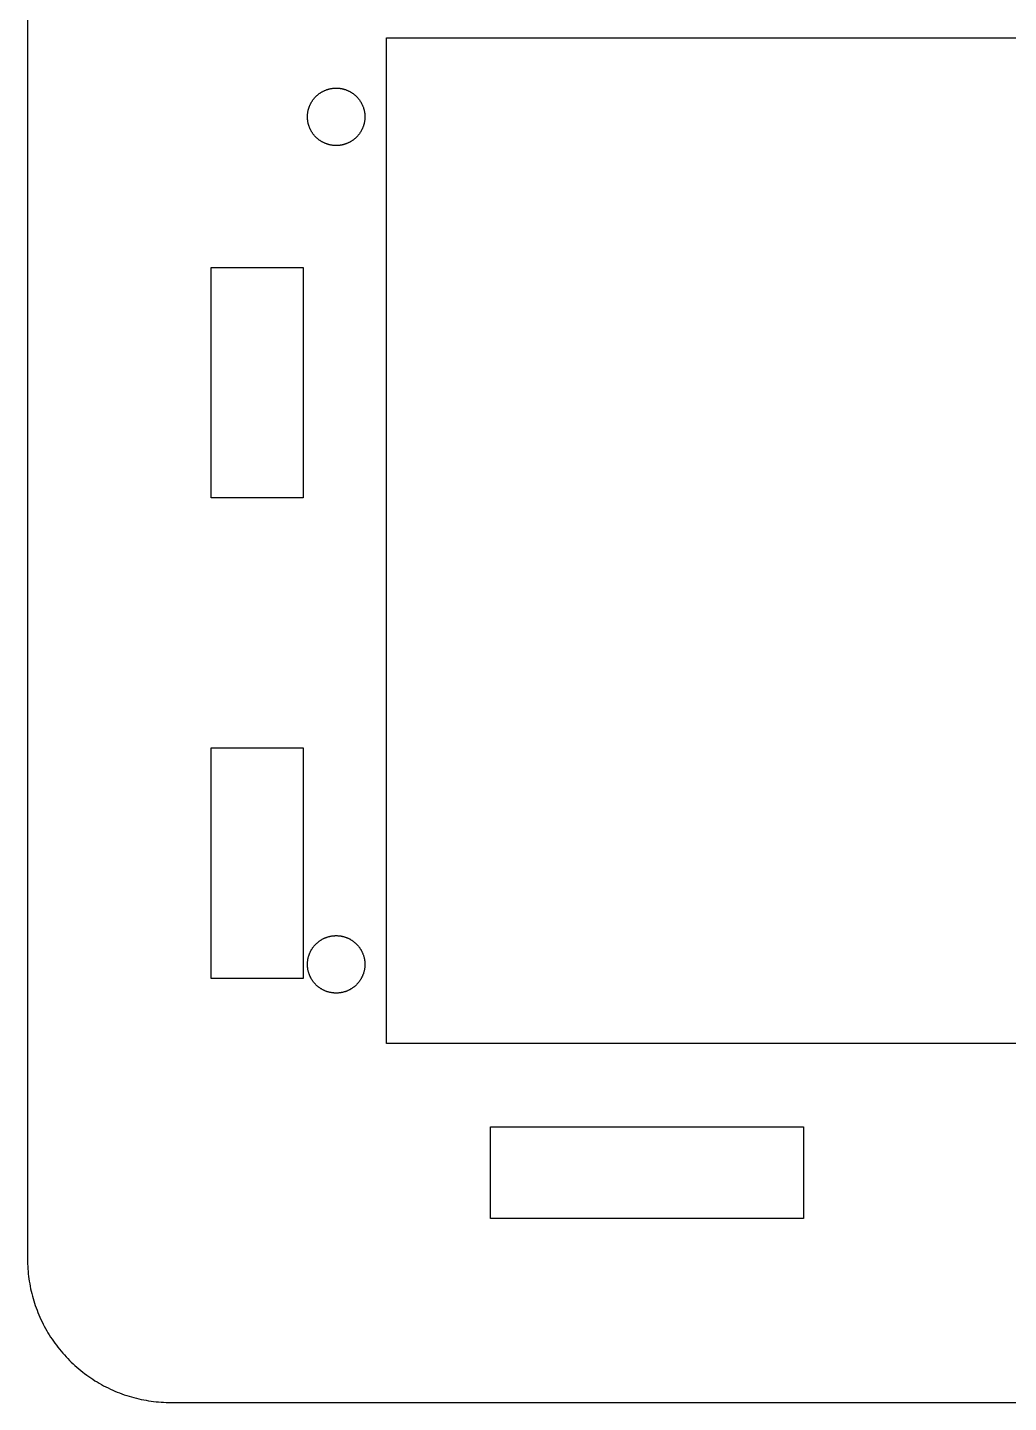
# Model space of a CAD drawing. Header units: metres. Extents: x -10 to 110, y -10 to 95.
# Drawn here: x -10 to 24.16, y -10 to 37.86 of the extents above; entities that cross this region are included whole.
import ezdxf

# ---------------------------------------------------------------- set-up
doc = ezdxf.new("R2010")
doc.units = ezdxf.units.M

msp = doc.modelspace()

# ---------------------------------------------------------------- linework, layer by layer
for p, q in [((-10, 90), (-10, -5)), ((2.5, 2.5), (2.5, 37.5)), ((2.5, 37.5), (51.5, 37.5)), ((-0.0047, 35.4061), (0.006851, 35.4191)), ((0.006851, 35.4191), (0.018646, 35.432)), ((0.018646, 35.432), (0.030655, 35.4447)), ((0.030655, 35.4447), (0.042893, 35.4571)), ((0.042893, 35.4571), (0.055328, 35.4693)), ((0.055328, 35.4693), (0.067993, 35.4814)), ((0.067993, 35.4814), (0.080856, 35.4931)), ((0.080856, 35.4931), (0.093933, 35.5047)), ((0.093933, 35.5047), (0.107208, 35.516)), ((0.107208, 35.516), (0.120667, 35.5271)), ((0.120667, 35.5271), (0.134338, 35.538)), ((0.134338, 35.538), (0.148178, 35.5486)), ((0.148178, 35.5486), (0.162201, 35.559)), ((0.162201, 35.559), (0.176422, 35.5692)), ((0.176422, 35.5692), (0.190796, 35.579)), ((0.190796, 35.579), (0.205353, 35.5887)), ((0.205353, 35.5887), (0.220078, 35.598)), ((0.220078, 35.598), (0.234955, 35.6072)), ((0.234955, 35.6072), (0.25, 35.616)), ((0.25, 35.616), (0.265182, 35.6246)), ((0.265182, 35.6246), (0.280518, 35.6329)), ((0.280518, 35.6329), (0.296005, 35.641)), ((0.296005, 35.641), (0.311615, 35.6488)), ((0.311615, 35.6488), (0.327377, 35.6563)), ((0.327377, 35.6563), (0.343262, 35.6635)), ((0.343262, 35.6635), (0.359268, 35.6705)), ((0.359268, 35.6705), (0.375381, 35.6772)), ((0.375381, 35.6772), (0.391632, 35.6836)), ((0.391632, 35.6836), (0.407974, 35.6897)), ((0.407974, 35.6897), (0.424423, 35.6955)), ((0.424423, 35.6955), (0.440979, 35.701)), ((0.440979, 35.701), (0.457626, 35.7063)), ((0.457626, 35.7063), (0.47435, 35.7113)), ((0.47435, 35.7113), (0.49118, 35.7159)), ((0.49118, 35.7159), (0.508072, 35.7203)), ((0.508072, 35.7203), (0.52504, 35.7244)), ((0.52504, 35.7244), (0.542084, 35.7281)), ((0.542084, 35.7281), (0.559189, 35.7316)), ((0.559189, 35.7316), (0.57634, 35.7348)), ((0.57634, 35.7348), (0.593552, 35.7377)), ((0.593552, 35.7377), (0.610825, 35.7403)), ((0.610825, 35.7403), (0.628128, 35.7425)), ((0.628128, 35.7425), (0.645462, 35.7445)), ((0.645462, 35.7445), (0.662842, 35.7462)), ((0.662842, 35.7462), (0.680237, 35.7476)), ((0.680237, 35.7476), (0.697662, 35.7486)), ((0.697662, 35.7486), (0.715088, 35.7494)), ((0.715088, 35.7494), (0.732544, 35.7498)), ((0.732544, 35.7498), (0.75, 35.75)), ((0.75, 35.75), (0.767441, 35.7498)), ((0.767441, 35.7498), (0.784897, 35.7494)), ((0.784897, 35.7494), (0.802322, 35.7486)), ((0.802322, 35.7486), (0.819748, 35.7476)), ((0.819748, 35.7476), (0.837143, 35.7462)), ((0.837143, 35.7462), (0.854523, 35.7445)), ((0.854523, 35.7445), (0.871857, 35.7425)), ((0.871857, 35.7425), (0.88916, 35.7403)), ((0.88916, 35.7403), (0.906433, 35.7377)), ((0.906433, 35.7377), (0.923645, 35.7348)), ((0.923645, 35.7348), (0.940796, 35.7316)), ((0.940796, 35.7316), (0.957901, 35.7281)), ((0.957901, 35.7281), (0.974945, 35.7244)), ((0.974945, 35.7244), (0.991913, 35.7203)), ((0.991913, 35.7203), (1.00882, 35.7159)), ((1.00882, 35.7159), (1.02563, 35.7113)), ((1.02563, 35.7113), (1.04236, 35.7063)), ((1.04236, 35.7063), (1.05901, 35.701)), ((1.05901, 35.701), (1.07556, 35.6955)), ((1.07556, 35.6955), (1.09201, 35.6897)), ((1.09201, 35.6897), (1.10837, 35.6836)), ((1.10837, 35.6836), (1.1246, 35.6772)), ((1.1246, 35.6772), (1.14073, 35.6705)), ((1.14073, 35.6705), (1.15672, 35.6635)), ((1.15672, 35.6635), (1.17261, 35.6563)), ((1.17261, 35.6563), (1.18837, 35.6488)), ((1.18837, 35.6488), (1.20398, 35.641)), ((1.20398, 35.641), (1.21947, 35.6329)), ((1.21947, 35.6329), (1.2348, 35.6246)), ((1.2348, 35.6246), (1.25, 35.616)), ((1.25, 35.616), (1.26503, 35.6072)), ((1.26503, 35.6072), (1.27991, 35.598)), ((1.27991, 35.598), (1.29463, 35.5887)), ((1.29463, 35.5887), (1.30919, 35.579)), ((1.30919, 35.579), (1.32356, 35.5692)), ((1.32356, 35.5692), (1.33778, 35.559)), ((1.33778, 35.559), (1.35181, 35.5486)), ((1.35181, 35.5486), (1.36566, 35.538)), ((1.36566, 35.538), (1.37932, 35.5271)), ((1.37932, 35.5271), (1.39278, 35.516)), ((1.39278, 35.516), (1.40605, 35.5047)), ((1.40605, 35.5047), (1.41913, 35.4931)), ((1.41913, 35.4931), (1.43199, 35.4814)), ((1.43199, 35.4814), (1.44466, 35.4693)), ((1.44466, 35.4693), (1.45711, 35.4571)), ((1.45711, 35.4571), (1.46933, 35.4447)), ((1.46933, 35.4447), (1.48135, 35.432)), ((1.48135, 35.432), (1.49313, 35.4191)), ((1.49313, 35.4191), (1.5047, 35.4061)), ((-0.234802, 34.9236), (-0.231613, 34.9408)), ((-0.231613, 34.9408), (-0.228134, 34.9579)), ((-0.228134, 34.9579), (-0.224365, 34.9749)), ((-0.224365, 34.9749), (-0.220291, 34.9919)), ((-0.220291, 34.9919), (-0.215912, 35.0088)), ((-0.215912, 35.0088), (-0.211258, 35.0256)), ((-0.211258, 35.0256), (-0.206299, 35.0424)), ((-0.206299, 35.0424), (-0.20105, 35.059)), ((-0.20105, 35.059), (-0.195511, 35.0756)), ((-0.195511, 35.0756), (-0.189682, 35.092)), ((-0.189682, 35.092), (-0.183578, 35.1084)), ((-0.183578, 35.1084), (-0.17717, 35.1246)), ((-0.17717, 35.1246), (-0.170502, 35.1407)), ((-0.170502, 35.1407), (-0.163544, 35.1567)), ((-0.163544, 35.1567), (-0.156296, 35.1726)), ((-0.156296, 35.1726), (-0.148788, 35.1884)), ((-0.148788, 35.1884), (-0.141006, 35.204)), ((-0.141006, 35.204), (-0.132935, 35.2195)), ((-0.132935, 35.2195), (-0.124619, 35.2348)), ((-0.124619, 35.2348), (-0.116013, 35.25)), ((-0.116013, 35.25), (-0.107162, 35.265)), ((-0.107162, 35.265), (-0.098038, 35.2799)), ((-0.098038, 35.2799), (-0.088669, 35.2946)), ((-0.088669, 35.2946), (-0.079025, 35.3092)), ((-0.079025, 35.3092), (-0.069138, 35.3236)), ((-0.069138, 35.3236), (-0.059006, 35.3378)), ((-0.059006, 35.3378), (-0.04863, 35.3518)), ((-0.04863, 35.3518), (-0.03801, 35.3657)), ((-0.03801, 35.3657), (-0.027145, 35.3793)), ((-0.027145, 35.3793), (-0.016037, 35.3928)), ((-0.016037, 35.3928), (-0.0047, 35.4061)), ((1.5047, 35.4061), (1.51604, 35.3928)), ((1.51604, 35.3928), (1.52715, 35.3793)), ((1.52715, 35.3793), (1.53801, 35.3657)), ((1.53801, 35.3657), (1.54863, 35.3518)), ((1.54863, 35.3518), (1.55901, 35.3378)), ((1.55901, 35.3378), (1.56915, 35.3236)), ((1.56915, 35.3236), (1.57903, 35.3092)), ((1.57903, 35.3092), (1.58867, 35.2946)), ((1.58867, 35.2946), (1.59804, 35.2799)), ((1.59804, 35.2799), (1.60716, 35.265)), ((1.60716, 35.265), (1.61601, 35.25)), ((1.61601, 35.25), (1.62462, 35.2348)), ((1.62462, 35.2348), (1.63293, 35.2195)), ((1.63293, 35.2195), (1.64101, 35.204)), ((1.64101, 35.204), (1.64879, 35.1884)), ((1.64879, 35.1884), (1.6563, 35.1726)), ((1.6563, 35.1726), (1.66354, 35.1567)), ((1.66354, 35.1567), (1.6705, 35.1407)), ((1.6705, 35.1407), (1.67717, 35.1246)), ((1.67717, 35.1246), (1.68358, 35.1084)), ((1.68358, 35.1084), (1.68968, 35.092)), ((1.68968, 35.092), (1.69551, 35.0756)), ((1.69551, 35.0756), (1.70105, 35.059)), ((1.70105, 35.059), (1.7063, 35.0424)), ((1.7063, 35.0424), (1.71126, 35.0256)), ((1.71126, 35.0256), (1.71591, 35.0088)), ((1.71591, 35.0088), (1.72029, 34.9919)), ((1.72029, 34.9919), (1.72437, 34.9749)), ((1.72437, 34.9749), (1.72813, 34.9579)), ((1.72813, 34.9579), (1.73161, 34.9408)), ((1.73161, 34.9408), (1.7348, 34.9236)), ((-0.25, 34.75), (-0.249847, 34.7674)), ((-0.249847, 34.7325), (-0.25, 34.75)), ((-0.249847, 34.7674), (-0.24939, 34.7849)), ((-0.24939, 34.7151), (-0.249847, 34.7325)), ((-0.24939, 34.7849), (-0.248627, 34.8023)), ((-0.248627, 34.6977), (-0.24939, 34.7151)), ((-0.248627, 34.8023), (-0.247559, 34.8197)), ((-0.247559, 34.6802), (-0.248627, 34.6977)), ((-0.247559, 34.8197), (-0.246185, 34.8371)), ((-0.246185, 34.6628), (-0.247559, 34.6802)), ((-0.246185, 34.8371), (-0.244507, 34.8545)), ((-0.244507, 34.6455), (-0.246185, 34.6628)), ((-0.244507, 34.8545), (-0.242538, 34.8719)), ((-0.242538, 34.6281), (-0.244507, 34.6455)), ((-0.242538, 34.8719), (-0.240265, 34.8892)), ((-0.240265, 34.6108), (-0.242538, 34.6281)), ((-0.240265, 34.8892), (-0.237686, 34.9064)), ((-0.237686, 34.5936), (-0.240265, 34.6108)), ((-0.237686, 34.9064), (-0.234802, 34.9236)), ((-0.234802, 34.5763), (-0.237686, 34.5936)), ((-0.231613, 34.5592), (-0.234802, 34.5763)), ((-0.228134, 34.5421), (-0.231613, 34.5592)), ((-0.224365, 34.525), (-0.228134, 34.5421)), ((-0.220291, 34.5081), (-0.224365, 34.525)), ((-0.215912, 34.4912), (-0.220291, 34.5081)), ((-0.211258, 34.4743), (-0.215912, 34.4912)), ((-0.206299, 34.4576), (-0.211258, 34.4743)), ((1.71126, 34.4743), (1.7063, 34.4576)), ((1.71591, 34.4912), (1.71126, 34.4743)), ((1.72029, 34.5081), (1.71591, 34.4912)), ((1.72437, 34.525), (1.72029, 34.5081)), ((1.72813, 34.5421), (1.72437, 34.525)), ((1.73161, 34.5592), (1.72813, 34.5421)), ((1.7348, 34.5763), (1.73161, 34.5592)), ((1.7348, 34.9236), (1.73769, 34.9064)), ((1.73769, 34.5936), (1.7348, 34.5763)), ((1.73769, 34.9064), (1.74026, 34.8892)), ((1.74026, 34.6108), (1.73769, 34.5936)), ((1.74026, 34.8892), (1.74254, 34.8719)), ((1.74254, 34.6281), (1.74026, 34.6108)), ((1.74254, 34.8719), (1.74452, 34.8545)), ((1.74452, 34.6455), (1.74254, 34.6281)), ((1.74452, 34.8545), (1.74619, 34.8371)), ((1.74619, 34.6628), (1.74452, 34.6455)), ((1.74619, 34.8371), (1.74756, 34.8197)), ((1.74756, 34.6802), (1.74619, 34.6628)), ((1.74756, 34.8197), (1.74863, 34.8023)), ((1.74863, 34.6977), (1.74756, 34.6802)), ((1.74863, 34.8023), (1.74939, 34.7849)), ((1.74939, 34.7151), (1.74863, 34.6977)), ((1.74939, 34.7849), (1.74985, 34.7674)), ((1.74985, 34.7325), (1.74939, 34.7151)), ((1.74985, 34.7674), (1.75, 34.75)), ((1.75, 34.75), (1.74985, 34.7325)), ((-0.20105, 34.441), (-0.206299, 34.4576)), ((-0.195511, 34.4244), (-0.20105, 34.441)), ((-0.189682, 34.408), (-0.195511, 34.4244)), ((-0.183578, 34.3916), (-0.189682, 34.408)), ((-0.17717, 34.3754), (-0.183578, 34.3916)), ((-0.170502, 34.3593), (-0.17717, 34.3754)), ((-0.163544, 34.3433), (-0.170502, 34.3593)), ((-0.156296, 34.3274), (-0.163544, 34.3433)), ((-0.148788, 34.3116), (-0.156296, 34.3274)), ((-0.141006, 34.296), (-0.148788, 34.3116)), ((-0.132935, 34.2805), (-0.141006, 34.296)), ((-0.124619, 34.2652), (-0.132935, 34.2805)), ((-0.116013, 34.25), (-0.124619, 34.2652)), ((-0.107162, 34.235), (-0.116013, 34.25)), ((-0.098038, 34.2201), (-0.107162, 34.235)), ((-0.088669, 34.2054), (-0.098038, 34.2201)), ((-0.079025, 34.1908), (-0.088669, 34.2054)), ((-0.069138, 34.1764), (-0.079025, 34.1908)), ((-0.059006, 34.1622), (-0.069138, 34.1764)), ((-0.04863, 34.1482), (-0.059006, 34.1622)), ((-0.03801, 34.1343), (-0.04863, 34.1482)), ((-0.027145, 34.1207), (-0.03801, 34.1343)), ((-0.016037, 34.1072), (-0.027145, 34.1207)), ((-0.0047, 34.0939), (-0.016037, 34.1072)), ((0.006851, 34.0809), (-0.0047, 34.0939)), ((0.018646, 34.068), (0.006851, 34.0809)), ((0.030655, 34.0553), (0.018646, 34.068)), ((0.042893, 34.0429), (0.030655, 34.0553)), ((0.055328, 34.0307), (0.042893, 34.0429)), ((0.067993, 34.0186), (0.055328, 34.0307)), ((0.080856, 34.0069), (0.067993, 34.0186)), ((0.093933, 33.9953), (0.080856, 34.0069)), ((0.107208, 33.9839), (0.093933, 33.9953)), ((0.120667, 33.9729), (0.107208, 33.9839)), ((1.39278, 33.9839), (1.37932, 33.9729)), ((1.40605, 33.9953), (1.39278, 33.9839)), ((1.41913, 34.0069), (1.40605, 33.9953)), ((1.43199, 34.0186), (1.41913, 34.0069)), ((1.44466, 34.0307), (1.43199, 34.0186)), ((1.45711, 34.0429), (1.44466, 34.0307)), ((1.46933, 34.0553), (1.45711, 34.0429)), ((1.48135, 34.068), (1.46933, 34.0553)), ((1.49313, 34.0809), (1.48135, 34.068)), ((1.5047, 34.0939), (1.49313, 34.0809)), ((1.51604, 34.1072), (1.5047, 34.0939)), ((1.52715, 34.1207), (1.51604, 34.1072)), ((1.53801, 34.1343), (1.52715, 34.1207)), ((1.54863, 34.1482), (1.53801, 34.1343)), ((1.55901, 34.1622), (1.54863, 34.1482)), ((1.56915, 34.1764), (1.55901, 34.1622)), ((1.57903, 34.1908), (1.56915, 34.1764)), ((1.58867, 34.2054), (1.57903, 34.1908)), ((1.59804, 34.2201), (1.58867, 34.2054)), ((1.60716, 34.235), (1.59804, 34.2201)), ((1.61601, 34.25), (1.60716, 34.235)), ((1.62462, 34.2652), (1.61601, 34.25)), ((1.63293, 34.2805), (1.62462, 34.2652)), ((1.64101, 34.296), (1.63293, 34.2805)), ((1.64879, 34.3116), (1.64101, 34.296)), ((1.6563, 34.3274), (1.64879, 34.3116)), ((1.66354, 34.3433), (1.6563, 34.3274)), ((1.6705, 34.3593), (1.66354, 34.3433)), ((1.67717, 34.3754), (1.6705, 34.3593)), ((1.68358, 34.3916), (1.67717, 34.3754)), ((1.68968, 34.408), (1.68358, 34.3916)), ((1.69551, 34.4244), (1.68968, 34.408)), ((1.70105, 34.441), (1.69551, 34.4244)), ((1.7063, 34.4576), (1.70105, 34.441)), ((0.134338, 33.962), (0.120667, 33.9729)), ((0.148178, 33.9514), (0.134338, 33.962)), ((0.162201, 33.941), (0.148178, 33.9514)), ((0.176422, 33.9308), (0.162201, 33.941)), ((0.190796, 33.921), (0.176422, 33.9308)), ((0.205353, 33.9113), (0.190796, 33.921)), ((0.220078, 33.9019), (0.205353, 33.9113)), ((0.234955, 33.8928), (0.220078, 33.9019)), ((0.25, 33.884), (0.234955, 33.8928)), ((0.265182, 33.8754), (0.25, 33.884)), ((0.280518, 33.8671), (0.265182, 33.8754)), ((0.296005, 33.859), (0.280518, 33.8671)), ((0.311615, 33.8512), (0.296005, 33.859)), ((0.327377, 33.8437), (0.311615, 33.8512)), ((0.343262, 33.8365), (0.327377, 33.8437)), ((0.359268, 33.8295), (0.343262, 33.8365)), ((0.375381, 33.8228), (0.359268, 33.8295)), ((0.391632, 33.8164), (0.375381, 33.8228)), ((0.407974, 33.8103), (0.391632, 33.8164)), ((0.424423, 33.8045), (0.407974, 33.8103)), ((0.440979, 33.7989), (0.424423, 33.8045)), ((0.457626, 33.7937), (0.440979, 33.7989)), ((0.47435, 33.7887), (0.457626, 33.7937)), ((0.49118, 33.7841), (0.47435, 33.7887)), ((0.508072, 33.7797), (0.49118, 33.7841)), ((0.52504, 33.7756), (0.508072, 33.7797)), ((0.542084, 33.7719), (0.52504, 33.7756)), ((0.559189, 33.7684), (0.542084, 33.7719)), ((0.57634, 33.7652), (0.559189, 33.7684)), ((0.593552, 33.7623), (0.57634, 33.7652)), ((0.610825, 33.7597), (0.593552, 33.7623)), ((0.628128, 33.7574), (0.610825, 33.7597)), ((0.645462, 33.7555), (0.628128, 33.7574)), ((0.662842, 33.7538), (0.645462, 33.7555)), ((0.680237, 33.7524), (0.662842, 33.7538)), ((0.697662, 33.7514), (0.680237, 33.7524)), ((0.715088, 33.7506), (0.697662, 33.7514)), ((0.732544, 33.7502), (0.715088, 33.7506)), ((0.75, 33.75), (0.732544, 33.7502)), ((0.767441, 33.7502), (0.75, 33.75)), ((0.784897, 33.7506), (0.767441, 33.7502)), ((0.802322, 33.7514), (0.784897, 33.7506)), ((0.819748, 33.7524), (0.802322, 33.7514)), ((0.837143, 33.7538), (0.819748, 33.7524)), ((0.854523, 33.7555), (0.837143, 33.7538)), ((0.871857, 33.7574), (0.854523, 33.7555)), ((0.88916, 33.7597), (0.871857, 33.7574)), ((0.906433, 33.7623), (0.88916, 33.7597)), ((0.923645, 33.7652), (0.906433, 33.7623)), ((0.940796, 33.7684), (0.923645, 33.7652)), ((0.957901, 33.7719), (0.940796, 33.7684)), ((0.974945, 33.7756), (0.957901, 33.7719)), ((0.991913, 33.7797), (0.974945, 33.7756)), ((1.00882, 33.7841), (0.991913, 33.7797)), ((1.02563, 33.7887), (1.00882, 33.7841)), ((1.04236, 33.7937), (1.02563, 33.7887)), ((1.05901, 33.7989), (1.04236, 33.7937)), ((1.07556, 33.8045), (1.05901, 33.7989)), ((1.09201, 33.8103), (1.07556, 33.8045)), ((1.10837, 33.8164), (1.09201, 33.8103)), ((1.1246, 33.8228), (1.10837, 33.8164)), ((1.14073, 33.8295), (1.1246, 33.8228)), ((1.15672, 33.8365), (1.14073, 33.8295)), ((1.17261, 33.8437), (1.15672, 33.8365)), ((1.18837, 33.8512), (1.17261, 33.8437)), ((1.20398, 33.859), (1.18837, 33.8512)), ((1.21947, 33.8671), (1.20398, 33.859)), ((1.2348, 33.8754), (1.21947, 33.8671)), ((1.25, 33.884), (1.2348, 33.8754)), ((1.26503, 33.8928), (1.25, 33.884)), ((1.27991, 33.9019), (1.26503, 33.8928)), ((1.29463, 33.9113), (1.27991, 33.9019)), ((1.30919, 33.921), (1.29463, 33.9113)), ((1.32356, 33.9308), (1.30919, 33.921)), ((1.33778, 33.941), (1.32356, 33.9308)), ((1.35181, 33.9514), (1.33778, 33.941)), ((1.36566, 33.962), (1.35181, 33.9514)), ((1.37932, 33.9729), (1.36566, 33.962)), ((-3.59999, 21.4909), (-3.59999, 29.5091)), ((-3.59999, 29.5091), (-0.399994, 29.5091)), ((-0.399994, 29.5091), (-0.399994, 21.4909)), ((-0.399994, 21.4909), (-3.59999, 21.4909)), ((-3.59999, 4.76363), (-3.59999, 12.7818)), ((-3.59999, 12.7818), (-0.399994, 12.7818)), ((-0.399994, 12.7818), (-0.399994, 4.76363)), ((0.508072, 6.22029), (0.52504, 6.22437)), ((0.52504, 6.22437), (0.542084, 6.22813)), ((0.542084, 6.22813), (0.559189, 6.23161)), ((0.559189, 6.23161), (0.57634, 6.2348)), ((0.57634, 6.2348), (0.593552, 6.23769)), ((0.593552, 6.23769), (0.610825, 6.24026)), ((0.610825, 6.24026), (0.628128, 6.24254)), ((0.628128, 6.24254), (0.645462, 6.24452)), ((0.645462, 6.24452), (0.662842, 6.24619)), ((0.662842, 6.24619), (0.680237, 6.24756)), ((0.680237, 6.24756), (0.697662, 6.24863)), ((0.697662, 6.24863), (0.715088, 6.24939)), ((0.715088, 6.24939), (0.732544, 6.24985)), ((0.732544, 6.24985), (0.75, 6.25)), ((0.75, 6.25), (0.767441, 6.24985)), ((0.767441, 6.24985), (0.784897, 6.24939)), ((0.784897, 6.24939), (0.802322, 6.24863)), ((0.802322, 6.24863), (0.819748, 6.24756)), ((0.819748, 6.24756), (0.837143, 6.24619)), ((0.837143, 6.24619), (0.854523, 6.24452)), ((0.854523, 6.24452), (0.871857, 6.24254)), ((0.871857, 6.24254), (0.88916, 6.24026)), ((0.88916, 6.24026), (0.906433, 6.23769)), ((0.906433, 6.23769), (0.923645, 6.2348)), ((0.923645, 6.2348), (0.940796, 6.23161)), ((0.940796, 6.23161), (0.957901, 6.22813)), ((0.957901, 6.22813), (0.974945, 6.22437)), ((0.974945, 6.22437), (0.991913, 6.22029)), ((-0.124619, 5.7348), (-0.116013, 5.75)), ((-0.116013, 5.75), (-0.107162, 5.76503)), ((-0.107162, 5.76503), (-0.098038, 5.77991)), ((-0.098038, 5.77991), (-0.088669, 5.79463)), ((-0.088669, 5.79463), (-0.079025, 5.80919)), ((-0.079025, 5.80919), (-0.069138, 5.82356)), ((-0.069138, 5.82356), (-0.059006, 5.83778)), ((-0.059006, 5.83778), (-0.04863, 5.85181)), ((-0.04863, 5.85181), (-0.03801, 5.86566)), ((-0.03801, 5.86566), (-0.027145, 5.87932)), ((-0.027145, 5.87932), (-0.016037, 5.89278)), ((-0.016037, 5.89278), (-0.0047, 5.90605)), ((-0.0047, 5.90605), (0.006851, 5.91913)), ((0.006851, 5.91913), (0.018646, 5.93199)), ((0.018646, 5.93199), (0.030655, 5.94466)), ((0.030655, 5.94466), (0.042893, 5.95711)), ((0.042893, 5.95711), (0.055328, 5.96933)), ((0.055328, 5.96933), (0.067993, 5.98135)), ((0.067993, 5.98135), (0.080856, 5.99313)), ((0.080856, 5.99313), (0.093933, 6.0047)), ((0.093933, 6.0047), (0.107208, 6.01604)), ((0.107208, 6.01604), (0.120667, 6.02715)), ((0.120667, 6.02715), (0.134338, 6.03801)), ((0.134338, 6.03801), (0.148178, 6.04863)), ((0.148178, 6.04863), (0.162201, 6.05901)), ((0.162201, 6.05901), (0.176422, 6.06915)), ((0.176422, 6.06915), (0.190796, 6.07903)), ((0.190796, 6.07903), (0.205353, 6.08867)), ((0.205353, 6.08867), (0.220078, 6.09804)), ((0.220078, 6.09804), (0.234955, 6.10716)), ((0.234955, 6.10716), (0.25, 6.11601)), ((0.25, 6.11601), (0.265182, 6.12462)), ((0.265182, 6.12462), (0.280518, 6.13293)), ((0.280518, 6.13293), (0.296005, 6.14101)), ((0.296005, 6.14101), (0.311615, 6.14879)), ((0.311615, 6.14879), (0.327377, 6.1563)), ((0.327377, 6.1563), (0.343262, 6.16354)), ((0.343262, 6.16354), (0.359268, 6.1705)), ((0.359268, 6.1705), (0.375381, 6.17717)), ((0.375381, 6.17717), (0.391632, 6.18358)), ((0.391632, 6.18358), (0.407974, 6.18968)), ((0.407974, 6.18968), (0.424423, 6.19551)), ((0.424423, 6.19551), (0.440979, 6.20105)), ((0.440979, 6.20105), (0.457626, 6.2063)), ((0.457626, 6.2063), (0.47435, 6.21126)), ((0.47435, 6.21126), (0.49118, 6.21591)), ((0.49118, 6.21591), (0.508072, 6.22029)), ((0.991913, 6.22029), (1.00882, 6.21591)), ((1.00882, 6.21591), (1.02563, 6.21126)), ((1.02563, 6.21126), (1.04236, 6.2063)), ((1.04236, 6.2063), (1.05901, 6.20105)), ((1.05901, 6.20105), (1.07556, 6.19551)), ((1.07556, 6.19551), (1.09201, 6.18968)), ((1.09201, 6.18968), (1.10837, 6.18358)), ((1.10837, 6.18358), (1.1246, 6.17717)), ((1.1246, 6.17717), (1.14073, 6.1705)), ((1.14073, 6.1705), (1.15672, 6.16354)), ((1.15672, 6.16354), (1.17261, 6.1563)), ((1.17261, 6.1563), (1.18837, 6.14879)), ((1.18837, 6.14879), (1.20398, 6.14101)), ((1.20398, 6.14101), (1.21947, 6.13293)), ((1.21947, 6.13293), (1.2348, 6.12462)), ((1.2348, 6.12462), (1.25, 6.11601)), ((1.25, 6.11601), (1.26503, 6.10716)), ((1.26503, 6.10716), (1.27991, 6.09804)), ((1.27991, 6.09804), (1.29463, 6.08867)), ((1.29463, 6.08867), (1.30919, 6.07903)), ((1.30919, 6.07903), (1.32356, 6.06915)), ((1.32356, 6.06915), (1.33778, 6.05901)), ((1.33778, 6.05901), (1.35181, 6.04863)), ((1.35181, 6.04863), (1.36566, 6.03801)), ((1.36566, 6.03801), (1.37932, 6.02715)), ((1.37932, 6.02715), (1.39278, 6.01604)), ((1.39278, 6.01604), (1.40605, 6.0047)), ((1.40605, 6.0047), (1.41913, 5.99313)), ((1.41913, 5.99313), (1.43199, 5.98135)), ((1.43199, 5.98135), (1.44466, 5.96933)), ((1.44466, 5.96933), (1.45711, 5.95711)), ((1.45711, 5.95711), (1.46933, 5.94466)), ((1.46933, 5.94466), (1.48135, 5.93199)), ((1.48135, 5.93199), (1.49313, 5.91913)), ((1.49313, 5.91913), (1.5047, 5.90605)), ((1.5047, 5.90605), (1.51604, 5.89278)), ((1.51604, 5.89278), (1.52715, 5.87932)), ((1.52715, 5.87932), (1.53801, 5.86566)), ((1.53801, 5.86566), (1.54863, 5.85181)), ((1.54863, 5.85181), (1.55901, 5.83778)), ((1.55901, 5.83778), (1.56915, 5.82356)), ((1.56915, 5.82356), (1.57903, 5.80919)), ((1.57903, 5.80919), (1.58867, 5.79463)), ((1.58867, 5.79463), (1.59804, 5.77991)), ((1.59804, 5.77991), (1.60716, 5.76503)), ((1.60716, 5.76503), (1.61601, 5.75)), ((1.61601, 5.75), (1.62462, 5.7348)), ((-0.25, 5.25), (-0.249847, 5.26744)), ((-0.249847, 5.26744), (-0.24939, 5.2849)), ((-0.24939, 5.2849), (-0.248627, 5.30232)), ((-0.248627, 5.30232), (-0.247559, 5.31975)), ((-0.247559, 5.31975), (-0.246185, 5.33714)), ((-0.246185, 5.33714), (-0.244507, 5.35452)), ((-0.244507, 5.35452), (-0.242538, 5.37186)), ((-0.242538, 5.37186), (-0.240265, 5.38916)), ((-0.240265, 5.38916), (-0.237686, 5.40643)), ((-0.237686, 5.40643), (-0.234802, 5.42365)), ((-0.234802, 5.42365), (-0.231613, 5.4408)), ((-0.231613, 5.4408), (-0.228134, 5.4579)), ((-0.228134, 5.4579), (-0.224365, 5.47495)), ((-0.224365, 5.47495), (-0.220291, 5.49191)), ((-0.220291, 5.49191), (-0.215912, 5.50882)), ((-0.215912, 5.50882), (-0.211258, 5.52563)), ((-0.211258, 5.52563), (-0.206299, 5.54236)), ((-0.206299, 5.54236), (-0.20105, 5.55901)), ((-0.20105, 5.55901), (-0.195511, 5.57556)), ((-0.195511, 5.57556), (-0.189682, 5.59201)), ((-0.189682, 5.59201), (-0.183578, 5.60837)), ((-0.183578, 5.60837), (-0.17717, 5.6246)), ((-0.17717, 5.6246), (-0.170502, 5.64073)), ((-0.170502, 5.64073), (-0.163544, 5.65672)), ((-0.163544, 5.65672), (-0.156296, 5.67261)), ((-0.156296, 5.67261), (-0.148788, 5.68837)), ((-0.148788, 5.68837), (-0.141006, 5.70398)), ((-0.141006, 5.70398), (-0.132935, 5.71947)), ((-0.132935, 5.71947), (-0.124619, 5.7348)), ((1.62462, 5.7348), (1.63293, 5.71947)), ((1.63293, 5.71947), (1.64101, 5.70398)), ((1.64101, 5.70398), (1.64879, 5.68837)), ((1.64879, 5.68837), (1.6563, 5.67261)), ((1.6563, 5.67261), (1.66354, 5.65672)), ((1.66354, 5.65672), (1.6705, 5.64073)), ((1.6705, 5.64073), (1.67717, 5.6246)), ((1.67717, 5.6246), (1.68358, 5.60837)), ((1.68358, 5.60837), (1.68968, 5.59201)), ((1.68968, 5.59201), (1.69551, 5.57556)), ((1.69551, 5.57556), (1.70105, 5.55901)), ((1.70105, 5.55901), (1.7063, 5.54236)), ((1.7063, 5.54236), (1.71126, 5.52563)), ((1.71126, 5.52563), (1.71591, 5.50882)), ((1.71591, 5.50882), (1.72029, 5.49191)), ((1.72029, 5.49191), (1.72437, 5.47495)), ((1.72437, 5.47495), (1.72813, 5.4579)), ((1.72813, 5.4579), (1.73161, 5.4408)), ((1.73161, 5.4408), (1.7348, 5.42365)), ((1.7348, 5.42365), (1.73769, 5.40643)), ((1.73769, 5.40643), (1.74026, 5.38916)), ((1.74026, 5.38916), (1.74254, 5.37186)), ((1.74254, 5.37186), (1.74452, 5.35452)), ((1.74452, 5.35452), (1.74619, 5.33714)), ((1.74619, 5.33714), (1.74756, 5.31975)), ((1.74756, 5.31975), (1.74863, 5.30232)), ((1.74863, 5.30232), (1.74939, 5.2849)), ((1.74939, 5.2849), (1.74985, 5.26744)), ((1.74985, 5.26744), (1.75, 5.25)), ((-0.249847, 5.23254), (-0.25, 5.25)), ((-0.24939, 5.21509), (-0.249847, 5.23254)), ((-0.248627, 5.19766), (-0.24939, 5.21509)), ((-0.247559, 5.18024), (-0.248627, 5.19766)), ((-0.246185, 5.16284), (-0.247559, 5.18024)), ((-0.244507, 5.14546), (-0.246185, 5.16284)), ((-0.242538, 5.12813), (-0.244507, 5.14546)), ((-0.240265, 5.11082), (-0.242538, 5.12813)), ((-0.237686, 5.09355), (-0.240265, 5.11082)), ((-0.234802, 5.07634), (-0.237686, 5.09355)), ((-0.231613, 5.05919), (-0.234802, 5.07634)), ((-0.228134, 5.04208), (-0.231613, 5.05919)), ((-0.224365, 5.02504), (-0.228134, 5.04208)), ((-0.220291, 5.00807), (-0.224365, 5.02504)), ((-0.215912, 4.99118), (-0.220291, 5.00807)), ((-0.211258, 4.97435), (-0.215912, 4.99118)), ((-0.206299, 4.95763), (-0.211258, 4.97435)), ((-0.20105, 4.94098), (-0.206299, 4.95763)), ((-0.195511, 4.92442), (-0.20105, 4.94098)), ((-0.189682, 4.90797), (-0.195511, 4.92442)), ((-0.183578, 4.89163), (-0.189682, 4.90797)), ((-0.17717, 4.87538), (-0.183578, 4.89163)), ((-0.170502, 4.85927), (-0.17717, 4.87538)), ((-0.163544, 4.84326), (-0.170502, 4.85927)), ((-0.156296, 4.82738), (-0.163544, 4.84326)), ((-0.148788, 4.81161), (-0.156296, 4.82738)), ((-0.141006, 4.79601), (-0.148788, 4.81161)), ((-0.132935, 4.78052), (-0.141006, 4.79601)), ((1.64101, 4.79601), (1.63293, 4.78052)), ((1.64879, 4.81161), (1.64101, 4.79601)), ((1.6563, 4.82738), (1.64879, 4.81161)), ((1.66354, 4.84326), (1.6563, 4.82738)), ((1.6705, 4.85927), (1.66354, 4.84326)), ((1.67717, 4.87538), (1.6705, 4.85927)), ((1.68358, 4.89163), (1.67717, 4.87538)), ((1.68968, 4.90797), (1.68358, 4.89163)), ((1.69551, 4.92442), (1.68968, 4.90797)), ((1.70105, 4.94098), (1.69551, 4.92442)), ((1.7063, 4.95763), (1.70105, 4.94098)), ((1.71126, 4.97435), (1.7063, 4.95763)), ((1.71591, 4.99118), (1.71126, 4.97435)), ((1.72029, 5.00807), (1.71591, 4.99118)), ((1.72437, 5.02504), (1.72029, 5.00807)), ((1.72813, 5.04208), (1.72437, 5.02504)), ((1.73161, 5.05919), (1.72813, 5.04208)), ((1.7348, 5.07634), (1.73161, 5.05919)), ((1.73769, 5.09355), (1.7348, 5.07634)), ((1.74026, 5.11082), (1.73769, 5.09355)), ((1.74254, 5.12813), (1.74026, 5.11082)), ((1.74452, 5.14546), (1.74254, 5.12813)), ((1.74619, 5.16284), (1.74452, 5.14546)), ((1.74756, 5.18024), (1.74619, 5.16284)), ((1.74863, 5.19766), (1.74756, 5.18024)), ((1.74939, 5.21509), (1.74863, 5.19766)), ((1.74985, 5.23254), (1.74939, 5.21509)), ((1.75, 5.25), (1.74985, 5.23254)), ((-0.399994, 4.76363), (-3.59999, 4.76363)), ((-0.124619, 4.76518), (-0.132935, 4.78052)), ((-0.116013, 4.75), (-0.124619, 4.76518)), ((-0.107162, 4.73495), (-0.116013, 4.75)), ((-0.098038, 4.72008), (-0.107162, 4.73495)), ((-0.088669, 4.70535), (-0.098038, 4.72008)), ((-0.079025, 4.6908), (-0.088669, 4.70535)), ((-0.069138, 4.67642), (-0.079025, 4.6908)), ((-0.059006, 4.6622), (-0.069138, 4.67642)), ((-0.04863, 4.64818), (-0.059006, 4.6622)), ((-0.03801, 4.63434), (-0.04863, 4.64818)), ((-0.027145, 4.62067), (-0.03801, 4.63434)), ((-0.016037, 4.60721), (-0.027145, 4.62067)), ((-0.0047, 4.59393), (-0.016037, 4.60721)), ((0.006851, 4.58086), (-0.0047, 4.59393)), ((0.018646, 4.56799), (0.006851, 4.58086)), ((0.030655, 4.55533), (0.018646, 4.56799)), ((0.042893, 4.54289), (0.030655, 4.55533)), ((0.055328, 4.53065), (0.042893, 4.54289)), ((0.067993, 4.51865), (0.055328, 4.53065)), ((0.080856, 4.50685), (0.067993, 4.51865)), ((0.093933, 4.49529), (0.080856, 4.50685)), ((0.107208, 4.48395), (0.093933, 4.49529)), ((0.120667, 4.47285), (0.107208, 4.48395)), ((0.134338, 4.46198), (0.120667, 4.47285)), ((0.148178, 4.45135), (0.134338, 4.46198)), ((0.162201, 4.44098), (0.148178, 4.45135)), ((0.176422, 4.43085), (0.162201, 4.44098)), ((0.190796, 4.42096), (0.176422, 4.43085)), ((0.205353, 4.41132), (0.190796, 4.42096)), ((0.220078, 4.40195), (0.205353, 4.41132)), ((0.234955, 4.39282), (0.220078, 4.40195)), ((0.25, 4.38397), (0.234955, 4.39282)), ((0.265182, 4.37537), (0.25, 4.38397)), ((0.280518, 4.36705), (0.265182, 4.37537)), ((0.296005, 4.35899), (0.280518, 4.36705)), ((0.311615, 4.3512), (0.296005, 4.35899)), ((0.327377, 4.34369), (0.311615, 4.3512)), ((0.343262, 4.33644), (0.327377, 4.34369)), ((0.359268, 4.32948), (0.343262, 4.33644)), ((0.375381, 4.32281), (0.359268, 4.32948)), ((0.391632, 4.31641), (0.375381, 4.32281)), ((0.407974, 4.3103), (0.391632, 4.31641)), ((0.424423, 4.30447), (0.407974, 4.3103)), ((1.09201, 4.3103), (1.07556, 4.30447)), ((1.10837, 4.31641), (1.09201, 4.3103)), ((1.1246, 4.32281), (1.10837, 4.31641)), ((1.14073, 4.32948), (1.1246, 4.32281)), ((1.15672, 4.33644), (1.14073, 4.32948)), ((1.17261, 4.34369), (1.15672, 4.33644)), ((1.18837, 4.3512), (1.17261, 4.34369)), ((1.20398, 4.35899), (1.18837, 4.3512)), ((1.21947, 4.36705), (1.20398, 4.35899)), ((1.2348, 4.37537), (1.21947, 4.36705)), ((1.25, 4.38397), (1.2348, 4.37537)), ((1.26503, 4.39282), (1.25, 4.38397)), ((1.27991, 4.40195), (1.26503, 4.39282)), ((1.29463, 4.41132), (1.27991, 4.40195)), ((1.30919, 4.42096), (1.29463, 4.41132)), ((1.32356, 4.43085), (1.30919, 4.42096)), ((1.33778, 4.44098), (1.32356, 4.43085)), ((1.35181, 4.45135), (1.33778, 4.44098)), ((1.36566, 4.46198), (1.35181, 4.45135)), ((1.37932, 4.47285), (1.36566, 4.46198)), ((1.39278, 4.48395), (1.37932, 4.47285)), ((1.40605, 4.49529), (1.39278, 4.48395)), ((1.41913, 4.50685), (1.40605, 4.49529)), ((1.43199, 4.51865), (1.41913, 4.50685)), ((1.44466, 4.53065), (1.43199, 4.51865)), ((1.45711, 4.54289), (1.44466, 4.53065)), ((1.46933, 4.55533), (1.45711, 4.54289)), ((1.48135, 4.56799), (1.46933, 4.55533)), ((1.49313, 4.58086), (1.48135, 4.56799)), ((1.5047, 4.59393), (1.49313, 4.58086)), ((1.51604, 4.60721), (1.5047, 4.59393)), ((1.52715, 4.62067), (1.51604, 4.60721)), ((1.53801, 4.63434), (1.52715, 4.62067)), ((1.54863, 4.64818), (1.53801, 4.63434)), ((1.55901, 4.6622), (1.54863, 4.64818)), ((1.56915, 4.67642), (1.55901, 4.6622)), ((1.57903, 4.6908), (1.56915, 4.67642)), ((1.58867, 4.70535), (1.57903, 4.6908)), ((1.59804, 4.72008), (1.58867, 4.70535)), ((1.60716, 4.73495), (1.59804, 4.72008)), ((1.61601, 4.75), (1.60716, 4.73495)), ((1.62462, 4.76518), (1.61601, 4.75)), ((1.63293, 4.78052), (1.62462, 4.76518)), ((0.440979, 4.29893), (0.424423, 4.30447)), ((0.457626, 4.29369), (0.440979, 4.29893)), ((0.47435, 4.28873), (0.457626, 4.29369)), ((0.49118, 4.28407), (0.47435, 4.28873)), ((0.508072, 4.27969), (0.49118, 4.28407)), ((0.52504, 4.27562), (0.508072, 4.27969)), ((0.542084, 4.27185), (0.52504, 4.27562)), ((0.559189, 4.26837), (0.542084, 4.27185)), ((0.57634, 4.26518), (0.559189, 4.26837)), ((0.593552, 4.2623), (0.57634, 4.26518)), ((0.610825, 4.25972), (0.593552, 4.2623)), ((0.628128, 4.25745), (0.610825, 4.25972)), ((0.645462, 4.25548), (0.628128, 4.25745)), ((0.662842, 4.2538), (0.645462, 4.25548)), ((0.680237, 4.25243), (0.662842, 4.2538)), ((0.697662, 4.25136), (0.680237, 4.25243)), ((0.715088, 4.2506), (0.697662, 4.25136)), ((0.732544, 4.25015), (0.715088, 4.2506)), ((0.75, 4.25), (0.732544, 4.25015)), ((0.767441, 4.25015), (0.75, 4.25)), ((0.784897, 4.2506), (0.767441, 4.25015)), ((0.802322, 4.25136), (0.784897, 4.2506)), ((0.819748, 4.25243), (0.802322, 4.25136)), ((0.837143, 4.2538), (0.819748, 4.25243)), ((0.854523, 4.25548), (0.837143, 4.2538)), ((0.871857, 4.25745), (0.854523, 4.25548)), ((0.88916, 4.25972), (0.871857, 4.25745)), ((0.906433, 4.2623), (0.88916, 4.25972)), ((0.923645, 4.26518), (0.906433, 4.2623)), ((0.940796, 4.26837), (0.923645, 4.26518)), ((0.957901, 4.27185), (0.940796, 4.26837)), ((0.974945, 4.27562), (0.957901, 4.27185)), ((0.991913, 4.27969), (0.974945, 4.27562)), ((1.00882, 4.28407), (0.991913, 4.27969)), ((1.02563, 4.28873), (1.00882, 4.28407)), ((1.04236, 4.29369), (1.02563, 4.28873)), ((1.05901, 4.29893), (1.04236, 4.29369)), ((1.07556, 4.30447), (1.05901, 4.29893)), ((51.5, 2.5), (2.5, 2.5)), ((6.12726, -3.59999), (6.12726, -0.399994)), ((6.12726, -0.399994), (17.0273, -0.399994)), ((17.0273, -0.399994), (17.0273, -3.59999)), ((17.0273, -3.59999), (6.12726, -3.59999)), ((-10, -5), (-9.99924, -5.08725)), ((-9.99924, -5.08725), (-9.99695, -5.17448)), ((-9.99695, -5.17448), (-9.99313, -5.26167)), ((-9.99313, -5.26167), (-9.98781, -5.34877)), ((-9.98781, -5.34877), (-9.98097, -5.43578)), ((-9.98097, -5.43578), (-9.9726, -5.52263)), ((-9.9726, -5.52263), (-9.96272, -5.60934)), ((-9.96272, -5.60934), (-9.95134, -5.69586)), ((-9.95134, -5.69586), (-9.93843, -5.78217)), ((-9.93843, -5.78217), (-9.92403, -5.86824)), ((-9.92403, -5.86824), (-9.90813, -5.95404)), ((-9.90813, -5.95404), (-9.89073, -6.03955)), ((-9.89073, -6.03955), (-9.87184, -6.12474)), ((-9.87184, -6.12474), (-9.85147, -6.20959)), ((-9.85147, -6.20959), (-9.82962, -6.29408)), ((-9.82962, -6.29408), (-9.8063, -6.37817)), ((-9.8063, -6.37817), (-9.78151, -6.46185)), ((-9.78151, -6.46185), (-9.75528, -6.54507)), ((-9.75528, -6.54507), (-9.72758, -6.62784)), ((-9.72758, -6.62784), (-9.69846, -6.7101)), ((-9.69846, -6.7101), (-9.66789, -6.79184)), ((-9.66789, -6.79184), (-9.63591, -6.87303)), ((-9.63591, -6.87303), (-9.60252, -6.95364)), ((-9.60252, -6.95364), (-9.56772, -7.03368)), ((-9.56772, -7.03368), (-9.53152, -7.11308)), ((-9.53152, -7.11308), (-9.49396, -7.19185)), ((-9.49396, -7.19185), (-9.45503, -7.26994)), ((-9.45503, -7.26994), (-9.41473, -7.34735)), ((-9.41473, -7.34735), (-9.37309, -7.42404)), ((-9.37309, -7.42404), (-9.33012, -7.5)), ((-9.33012, -7.5), (-9.28583, -7.57518)), ((-9.28583, -7.57518), (-9.24023, -7.64958)), ((-9.24023, -7.64958), (-9.19334, -7.72319)), ((-9.19334, -7.72319), (-9.14519, -7.79596)), ((-9.14519, -7.79596), (-9.09575, -7.86787)), ((-9.09575, -7.86787), (-9.04507, -7.93892)), ((-9.04507, -7.93892), (-8.99316, -8.00906)), ((-8.99316, -8.00906), (-8.94005, -8.07829)), ((-8.94005, -8.07829), (-8.88573, -8.14659)), ((-8.88573, -8.14659), (-8.83022, -8.21393)), ((-8.83022, -8.21393), (-8.77354, -8.28029)), ((-8.77354, -8.28029), (-8.71571, -8.34564)), ((-8.71571, -8.34564), (-8.65675, -8.40999)), ((-8.65675, -8.40999), (-8.59669, -8.47328)), ((-8.59669, -8.47328), (-8.53552, -8.53552)), ((-8.53552, -8.53552), (-8.47328, -8.59669)), ((-8.47328, -8.59669), (-8.40999, -8.65675)), ((-8.40999, -8.65675), (-8.34564, -8.71571)), ((-8.34564, -8.71571), (-8.28029, -8.77354)), ((-8.28029, -8.77354), (-8.21393, -8.83022)), ((-8.21393, -8.83022), (-8.14659, -8.88573)), ((-8.14659, -8.88573), (-8.07829, -8.94005)), ((-8.07829, -8.94005), (-8.00906, -8.99316)), ((-8.00906, -8.99316), (-7.93892, -9.04507)), ((-7.93892, -9.04507), (-7.86787, -9.09575)), ((-7.86787, -9.09575), (-7.79596, -9.14519)), ((-7.79596, -9.14519), (-7.72319, -9.19334)), ((-7.72319, -9.19334), (-7.64958, -9.24023)), ((-7.64958, -9.24023), (-7.57518, -9.28583)), ((-7.57518, -9.28583), (-7.5, -9.33012)), ((-7.5, -9.33012), (-7.42404, -9.37309)), ((-7.42404, -9.37309), (-7.34735, -9.41473)), ((-7.34735, -9.41473), (-7.26994, -9.45503)), ((-7.26994, -9.45503), (-7.19185, -9.49396)), ((-7.19185, -9.49396), (-7.11308, -9.53152)), ((-7.11308, -9.53152), (-7.03368, -9.56772)), ((-7.03368, -9.56772), (-6.95364, -9.60252)), ((-6.95364, -9.60252), (-6.87303, -9.63591)), ((-6.87303, -9.63591), (-6.79184, -9.66789)), ((-6.79184, -9.66789), (-6.7101, -9.69846)), ((-6.7101, -9.69846), (-6.62784, -9.72758)), ((-6.62784, -9.72758), (-6.54507, -9.75528)), ((-6.54507, -9.75528), (-6.46185, -9.78151)), ((-6.46185, -9.78151), (-6.37817, -9.8063)), ((-6.37817, -9.8063), (-6.29408, -9.82962)), ((-6.29408, -9.82962), (-6.20959, -9.85147)), ((-6.20959, -9.85147), (-6.12474, -9.87184)), ((-6.12474, -9.87184), (-6.03955, -9.89073)), ((-6.03955, -9.89073), (-5.95404, -9.90813)), ((-5.95404, -9.90813), (-5.86824, -9.92403)), ((-5.86824, -9.92403), (-5.78217, -9.93843)), ((-5.78217, -9.93843), (-5.69586, -9.95134)), ((-5.69586, -9.95134), (-5.60934, -9.96272)), ((-5.60934, -9.96272), (-5.52263, -9.9726)), ((-5.52263, -9.9726), (-5.43578, -9.98097)), ((-5.43578, -9.98097), (-5.34877, -9.98781)), ((-5.34877, -9.98781), (-5.26167, -9.99313)), ((-5.26167, -9.99313), (-5.17448, -9.99695)), ((-5.17448, -9.99695), (-5.08725, -9.99924)), ((-5.08725, -9.99924), (-5, -10)), ((-5, -10), (105, -10))]:
    msp.add_line(p, q)

doc.saveas('drawing.dxf')
